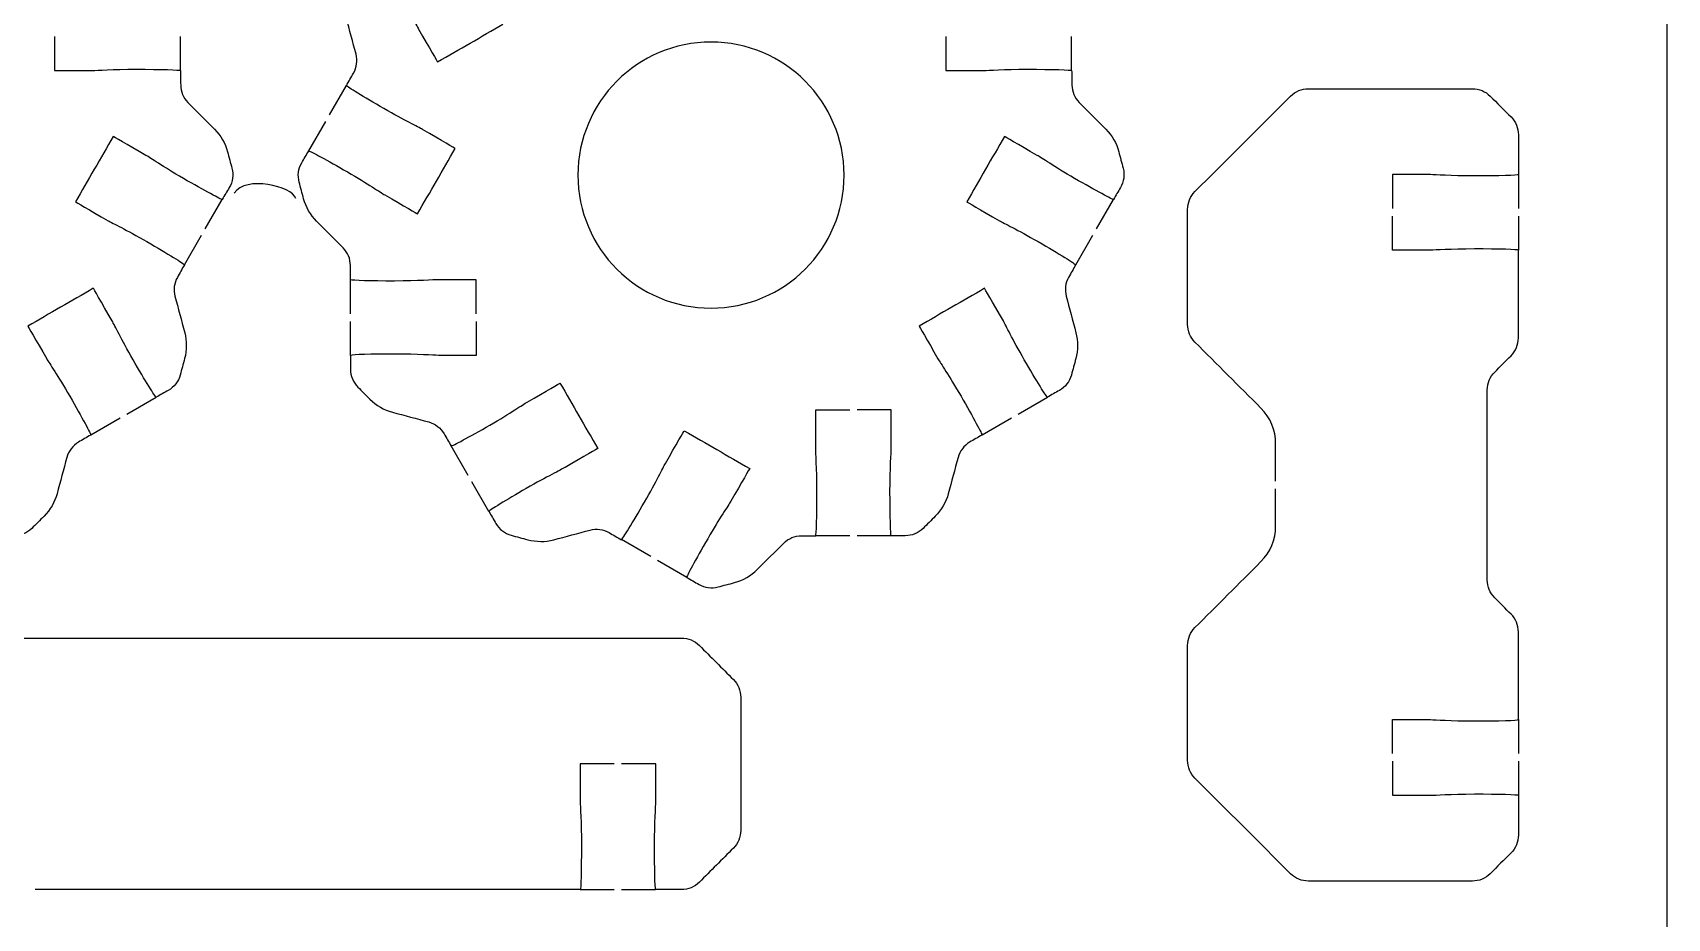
# Model space of a CAD drawing. Extents: x 0 to 400, y 230 to 450.
# Drawn here: x 200.1 to 265, y 370.4 to 405.6 of the extents above; entities that cross this region are included whole.
import ezdxf

# ---------------------------------------------------------------- set-up
doc = ezdxf.new("R2010")
doc.units = 0
doc.header["$MEASUREMENT"] = 0
doc.layers.add('DEFAULT', color=18, linetype='CONTINUOUS')

msp = doc.modelspace()

# ---------------------------------------------------------------- linework, layer by layer
at = {"layer": 'DEFAULT', "color": 1}
for points in [[(265, 242.147), (265, 437.847)], [(205.92, 404.105), (205.92, 405.453)], [(241.332, 404.105), (241.332, 405.453)], [(211.843, 402.334), (212.517, 403.506)], [(211.018, 400.906), (211.692, 402.077)], [(259.083, 399.962), (259.083, 398.611)], [(206.908, 397.812), (207.582, 398.98)], [(242.32, 397.812), (242.994, 398.98)], [(259.083, 398.311), (259.083, 396.96)], [(206.083, 396.383), (206.756, 397.551)], [(241.494, 396.383), (242.168, 397.551)], [(212.676, 394.432), (212.676, 395.783)], [(212.68, 392.781), (212.68, 394.132)], [(203.79, 390.442), (204.957, 391.116)], [(239.201, 390.442), (240.369, 391.116)], [(202.361, 389.617), (203.529, 390.291)], [(237.773, 389.617), (238.94, 390.291)], [(217.35, 388.008), (216.677, 389.179)], [(218.176, 386.579), (217.502, 387.747)], [(224.611, 384.78), (223.443, 385.458)], [(232.513, 385.609), (231.165, 385.609)], [(234.164, 385.609), (232.816, 385.609)], [(226.039, 383.955), (224.872, 384.632)], [(259.083, 378.301), (259.083, 376.95)], [(259.083, 376.65), (259.083, 375.299)], [(221.805, 371.547), (223.152, 371.547)], [(223.452, 371.547), (224.803, 371.547)]]:
    msp.add_lwpolyline(points, dxfattribs=at)
for points, knots in [([(217.671, 394.432), (217.671, 394.883), (217.671, 395.333), (217.671, 395.783), (217.172, 395.783), (216.672, 395.783), (216.172, 395.783), (215.96, 395.783), (215.389, 395.734), (214.422, 395.734), (213.502, 395.734), (212.747, 395.752), (212.676, 395.783), (212.676, 395.972), (212.676, 396.16), (212.676, 396.348), (212.676, 396.612), (212.57, 396.866), (212.387, 397.053), (212.035, 397.406), (211.684, 397.759), (211.332, 398.112), (211.085, 398.359), (210.909, 398.669), (210.817, 399.004), (210.758, 399.224), (210.699, 399.444), (210.641, 399.664), (210.57, 399.921), (210.605, 400.197), (210.739, 400.426), (210.832, 400.586), (210.925, 400.746), (211.018, 400.906), (211.085, 400.895), (211.752, 400.535), (212.553, 400.073), (213.389, 399.59), (213.861, 399.262), (214.045, 399.156), (214.8, 398.719), (215.343, 398.405), (215.343, 398.405), (215.843, 399.271), (216.343, 400.138), (216.842, 401.005), (216.842, 401.005), (216.303, 401.318), (215.544, 401.756), (215.361, 401.862), (214.842, 402.105), (214.006, 402.588), (213.191, 403.058), (212.542, 403.456), (212.517, 403.502), (212.611, 403.667), (212.705, 403.831), (212.8, 403.996), (212.93, 404.225), (212.965, 404.497), (212.898, 404.751), (212.77, 405.232), (212.642, 405.713), (212.514, 406.194), (212.426, 406.533), (212.426, 406.889), (212.517, 407.228), (212.576, 407.447), (212.635, 407.667), (212.694, 407.887), (212.761, 408.141), (212.93, 408.36), (213.159, 408.494), (213.319, 408.586), (213.479, 408.677), (213.639, 408.769), (213.685, 408.744), (214.084, 408.092), (214.553, 407.28), (215.036, 406.444), (215.28, 405.926), (215.385, 405.742), (215.823, 404.984), (216.137, 404.441), (216.137, 404.441), (217.003, 404.942), (217.87, 405.442), (218.737, 405.943), (218.737, 405.943), (218.423, 406.483), (217.985, 407.242), (217.88, 407.425), (217.551, 407.894), (217.068, 408.734), (216.585, 409.57), (216.211, 410.258), (216.236, 410.272), (216.399, 410.367), (216.562, 410.462), (216.726, 410.558), (216.955, 410.688), (217.121, 410.907), (217.192, 411.161), (217.321, 411.642), (217.45, 412.123), (217.58, 412.604), (217.671, 412.943), (217.848, 413.249), (218.095, 413.496), (218.256, 413.657), (218.417, 413.819), (218.578, 413.98), (218.765, 414.167), (219.019, 414.272), (219.287, 414.272), (219.472, 414.272), (219.656, 414.272), (219.841, 414.272), (219.869, 414.272), (219.89, 413.489), (219.89, 412.523), (219.89, 411.556), (219.841, 410.985), (219.841, 410.773), (219.841, 410.273), (219.841, 409.773), (219.841, 409.274), (220.291, 409.274), (220.742, 409.274), (221.192, 409.274)], [0, 0, 0, 0, 3.83, 3.83, 3.83, 8.08, 8.08, 8.08, 9.08, 9.08, 9.08, 10.08, 10.08, 10.08, 11.68, 11.68, 11.68, 12.68, 12.68, 12.68, 16.915576, 16.915576, 16.915576, 17.915576, 17.915576, 17.915576, 19.851267, 19.851267, 19.851267, 20.851267, 20.851267, 20.851267, 22.424067, 22.424067, 22.424067, 23.424067, 23.424067, 23.424067, 24.424067, 24.424067, 24.424067, 25.424067, 25.424067, 25.424067, 33.931675, 33.931675, 33.931675, 34.931675, 34.931675, 34.931675, 35.931675, 35.931675, 35.931675, 36.931675, 36.931675, 36.931675, 38.544127, 38.544127, 38.544127, 39.544127, 39.544127, 39.544127, 43.77688, 43.77688, 43.77688, 44.77688, 44.77688, 44.77688, 46.712571, 46.712571, 46.712571, 47.712571, 47.712571, 47.712571, 49.280372, 49.280372, 49.280372, 50.280372, 50.280372, 50.280372, 51.280372, 51.280372, 51.280372, 52.280372, 52.280372, 52.280372, 60.79298, 60.79298, 60.79298, 61.79298, 61.79298, 61.79298, 62.79298, 62.79298, 62.79298, 63.79298, 63.79298, 63.79298, 65.401769, 65.401769, 65.401769, 66.401769, 66.401769, 66.401769, 70.637108, 70.637108, 70.637108, 71.637108, 71.637108, 71.637108, 73.574581, 73.574581, 73.574581, 74.574581, 74.574581, 74.574581, 76.144581, 76.144581, 76.144581, 77.144581, 77.144581, 77.144581, 78.144581, 78.144581, 78.144581, 82.394581, 82.394581, 82.394581, 86.224581, 86.224581, 86.224581, 86.224581]), ([(200.922, 405.453), (200.922, 405.003), (200.922, 404.552), (200.922, 404.102), (201.421, 404.102), (201.921, 404.102), (202.421, 404.102), (202.633, 404.102), (203.204, 404.151), (204.171, 404.151), (205.137, 404.151), (205.92, 404.13), (205.92, 404.102), (205.924, 403.909), (205.927, 403.716), (205.931, 403.523), (205.935, 403.262), (206.037, 403.015), (206.22, 402.832), (206.573, 402.477), (206.926, 402.122), (207.279, 401.767), (207.526, 401.516), (207.705, 401.209), (207.794, 400.87), (207.851, 400.653), (207.909, 400.435), (207.967, 400.218), (208.037, 399.957), (207.998, 399.678), (207.861, 399.449), (207.768, 399.292), (207.675, 399.136), (207.582, 398.98), (207.568, 398.958), (206.876, 399.329), (206.04, 399.812), (205.204, 400.295), (204.735, 400.624), (204.552, 400.729), (203.793, 401.167), (203.25, 401.481), (203.25, 401.481), (202.75, 400.614), (202.25, 399.747), (201.751, 398.881), (201.751, 398.881), (202.29, 398.567), (203.049, 398.129), (203.232, 398.024), (203.751, 397.784), (204.59, 397.3), (205.419, 396.821), (206.079, 396.411), (206.079, 396.38), (205.986, 396.213), (205.893, 396.046), (205.8, 395.879), (205.67, 395.653), (205.638, 395.385), (205.705, 395.134), (205.833, 394.65), (205.962, 394.165), (206.09, 393.681), (206.178, 393.346), (206.178, 392.989), (206.086, 392.651), (206.027, 392.433), (205.969, 392.216), (205.91, 391.998), (205.839, 391.741), (205.67, 391.518), (205.437, 391.388), (205.277, 391.297), (205.117, 391.207), (204.957, 391.116), (204.926, 391.116), (204.52, 391.776), (204.04, 392.605), (203.557, 393.444), (203.313, 393.963), (203.208, 394.147), (202.77, 394.905), (202.46, 395.445), (202.46, 395.445), (201.593, 394.944), (200.726, 394.443), (199.86, 393.942), (199.86, 393.942), (200.17, 393.402), (200.608, 392.644), (200.713, 392.46), (201.041, 391.991), (201.525, 391.155), (202.008, 390.315), (202.382, 389.627), (202.357, 389.613), (202.194, 389.518), (202.03, 389.423), (201.867, 389.328), (201.641, 389.194), (201.475, 388.978), (201.408, 388.724), (201.279, 388.243), (201.15, 387.762), (201.02, 387.281), (200.929, 386.943), (200.749, 386.632), (200.502, 386.385), (200.339, 386.224), (200.177, 386.063), (200.015, 385.902), (199.828, 385.715), (199.574, 385.609), (199.309, 385.609), (199.124, 385.609), (198.938, 385.609), (198.752, 385.609), (198.724, 385.609), (198.703, 386.396), (198.703, 387.363), (198.703, 388.329), (198.752, 388.901), (198.752, 389.112), (198.752, 389.613), (198.752, 390.114), (198.752, 390.615), (198.303, 390.615), (197.854, 390.615), (197.404, 390.615)], [0, 0, 0, 0, 3.83, 3.83, 3.83, 8.08, 8.08, 8.08, 9.08, 9.08, 9.08, 10.08, 10.08, 10.08, 11.720274, 11.720274, 11.720274, 12.720274, 12.720274, 12.720274, 16.977081, 16.977081, 16.977081, 17.977081, 17.977081, 17.977081, 19.890873, 19.890873, 19.890873, 20.890873, 20.890873, 20.890873, 22.437805, 22.437805, 22.437805, 23.437805, 23.437805, 23.437805, 24.437805, 24.437805, 24.437805, 25.437805, 25.437805, 25.437805, 33.945414, 33.945414, 33.945414, 34.945414, 34.945414, 34.945414, 35.945414, 35.945414, 35.945414, 36.945414, 36.945414, 36.945414, 38.570375, 38.570375, 38.570375, 39.570375, 39.570375, 39.570375, 43.832124, 43.832124, 43.832124, 44.832124, 44.832124, 44.832124, 46.7485, 46.7485, 46.7485, 47.7485, 47.7485, 47.7485, 49.31135, 49.31135, 49.31135, 50.31135, 50.31135, 50.31135, 51.31135, 51.31135, 51.31135, 52.31135, 52.31135, 52.31135, 60.823959, 60.823959, 60.823959, 61.823959, 61.823959, 61.823959, 62.823959, 62.823959, 62.823959, 63.823959, 63.823959, 63.823959, 65.432747, 65.432747, 65.432747, 66.432747, 66.432747, 66.432747, 70.668086, 70.668086, 70.668086, 71.668086, 71.668086, 71.668086, 73.612643, 73.612643, 73.612643, 74.612643, 74.612643, 74.612643, 76.192643, 76.192643, 76.192643, 77.192643, 77.192643, 77.192643, 78.192643, 78.192643, 78.192643, 82.452643, 82.452643, 82.452643, 86.272643, 86.272643, 86.272643, 86.272643]), ([(236.333, 405.453), (236.333, 405.003), (236.333, 404.552), (236.333, 404.102), (236.833, 404.102), (237.333, 404.102), (237.833, 404.102), (238.044, 404.102), (238.616, 404.151), (239.582, 404.151), (240.549, 404.151), (241.332, 404.13), (241.332, 404.102), (241.336, 403.909), (241.339, 403.716), (241.343, 403.523), (241.346, 403.262), (241.449, 403.015), (241.632, 402.832), (241.985, 402.477), (242.338, 402.122), (242.69, 401.767), (242.937, 401.516), (243.117, 401.209), (243.205, 400.87), (243.263, 400.653), (243.321, 400.435), (243.378, 400.218), (243.449, 399.957), (243.41, 399.678), (243.272, 399.449), (243.18, 399.292), (243.087, 399.136), (242.994, 398.98), (242.98, 398.958), (242.288, 399.329), (241.452, 399.812), (240.616, 400.295), (240.147, 400.624), (239.963, 400.729), (239.205, 401.167), (238.662, 401.481), (238.662, 401.481), (238.162, 400.614), (237.662, 399.747), (237.162, 398.881), (237.162, 398.881), (237.702, 398.567), (238.461, 398.129), (238.644, 398.024), (239.163, 397.784), (240.002, 397.3), (240.831, 396.821), (241.491, 396.411), (241.491, 396.38), (241.398, 396.213), (241.305, 396.046), (241.212, 395.879), (241.082, 395.653), (241.05, 395.385), (241.117, 395.134), (241.245, 394.65), (241.373, 394.165), (241.502, 393.681), (241.59, 393.346), (241.59, 392.989), (241.498, 392.651), (241.439, 392.433), (241.38, 392.216), (241.322, 391.998), (241.251, 391.741), (241.082, 391.518), (240.849, 391.388), (240.689, 391.297), (240.529, 391.207), (240.369, 391.116), (240.337, 391.116), (239.932, 391.776), (239.452, 392.605), (238.969, 393.444), (238.725, 393.963), (238.619, 394.147), (238.182, 394.905), (237.871, 395.445), (237.871, 395.445), (237.005, 394.944), (236.138, 394.443), (235.271, 393.942), (235.271, 393.942), (235.582, 393.402), (236.019, 392.644), (236.125, 392.46), (236.453, 391.991), (236.937, 391.155), (237.42, 390.315), (237.794, 389.627), (237.769, 389.613), (237.606, 389.518), (237.442, 389.423), (237.279, 389.328), (237.053, 389.194), (236.887, 388.978), (236.82, 388.724), (236.691, 388.243), (236.561, 387.762), (236.432, 387.281), (236.34, 386.943), (236.16, 386.632), (235.914, 386.385), (235.751, 386.224), (235.589, 386.063), (235.427, 385.902), (235.24, 385.715), (234.986, 385.609), (234.721, 385.609), (234.535, 385.609), (234.35, 385.609), (234.164, 385.609), (234.136, 385.609), (234.114, 386.396), (234.114, 387.363), (234.114, 388.329), (234.164, 388.901), (234.164, 389.112), (234.164, 389.613), (234.164, 390.114), (234.164, 390.615), (233.715, 390.615), (233.265, 390.615), (232.816, 390.615)], [0, 0, 0, 0, 3.83, 3.83, 3.83, 8.08, 8.08, 8.08, 9.08, 9.08, 9.08, 10.08, 10.08, 10.08, 11.720274, 11.720274, 11.720274, 12.720274, 12.720274, 12.720274, 16.977081, 16.977081, 16.977081, 17.977081, 17.977081, 17.977081, 19.890873, 19.890873, 19.890873, 20.890873, 20.890873, 20.890873, 22.437805, 22.437805, 22.437805, 23.437805, 23.437805, 23.437805, 24.437805, 24.437805, 24.437805, 25.437805, 25.437805, 25.437805, 33.945414, 33.945414, 33.945414, 34.945414, 34.945414, 34.945414, 35.945414, 35.945414, 35.945414, 36.945414, 36.945414, 36.945414, 38.570375, 38.570375, 38.570375, 39.570375, 39.570375, 39.570375, 43.832124, 43.832124, 43.832124, 44.832124, 44.832124, 44.832124, 46.7485, 46.7485, 46.7485, 47.7485, 47.7485, 47.7485, 49.31135, 49.31135, 49.31135, 50.31135, 50.31135, 50.31135, 51.31135, 51.31135, 51.31135, 52.31135, 52.31135, 52.31135, 60.823959, 60.823959, 60.823959, 61.823959, 61.823959, 61.823959, 62.823959, 62.823959, 62.823959, 63.823959, 63.823959, 63.823959, 65.432747, 65.432747, 65.432747, 66.432747, 66.432747, 66.432747, 70.668086, 70.668086, 70.668086, 71.668086, 71.668086, 71.668086, 73.612643, 73.612643, 73.612643, 74.612643, 74.612643, 74.612643, 76.192643, 76.192643, 76.192643, 77.192643, 77.192643, 77.192643, 78.192643, 78.192643, 78.192643, 82.452643, 82.452643, 82.452643, 86.272643, 86.272643, 86.272643, 86.272643]), ([(221.715, 399.943), (221.715, 402.864), (224.082, 405.231), (227.003, 405.231), (229.924, 405.231), (232.291, 402.864), (232.291, 399.943), (232.291, 397.022), (229.924, 394.659), (227.003, 394.659), (224.082, 394.659), (221.715, 397.022), (221.715, 399.943)], [1, 1, 1, 1, 2, 2, 2, 3, 3, 3, 4, 4, 4, 5, 5, 5, 5]), ([(249.438, 387.78), (249.438, 388.276), (249.438, 388.773), (249.438, 389.269), (249.438, 389.798), (249.227, 390.31), (248.853, 390.684), (247.979, 391.557), (247.105, 392.431), (246.232, 393.305), (246.045, 393.492), (245.939, 393.746), (245.939, 394.01), (245.939, 395.533), (245.939, 397.056), (245.939, 398.579), (245.939, 398.847), (246.045, 399.101), (246.232, 399.288), (247.498, 400.553), (248.764, 401.818), (250.031, 403.084), (250.218, 403.271), (250.472, 403.377), (250.736, 403.377), (252.91, 403.377), (255.083, 403.377), (257.256, 403.377), (257.52, 403.377), (257.774, 403.271), (257.961, 403.084), (258.238, 402.807), (258.514, 402.531), (258.79, 402.255), (258.977, 402.068), (259.083, 401.814), (259.083, 401.546), (259.083, 401.018), (259.083, 400.49), (259.083, 399.962), (259.083, 399.933), (258.3, 399.912), (257.333, 399.912), (256.367, 399.912), (255.795, 399.962), (255.584, 399.962), (255.084, 399.962), (254.584, 399.962), (254.084, 399.962), (254.084, 399.511), (254.084, 399.061), (254.084, 398.611)], [0, 0, 0, 0, 4.22, 4.22, 4.22, 5.22, 5.22, 5.22, 15.727607, 15.727607, 15.727607, 16.727607, 16.727607, 16.727607, 29.677607, 29.677607, 29.677607, 30.677607, 30.677607, 30.677607, 45.901617, 45.901617, 45.901617, 46.901617, 46.901617, 46.901617, 65.381617, 65.381617, 65.381617, 66.381617, 66.381617, 66.381617, 69.705019, 69.705019, 69.705019, 70.705019, 70.705019, 70.705019, 75.195019, 75.195019, 75.195019, 76.195019, 76.195019, 76.195019, 77.195019, 77.195019, 77.195019, 81.445019, 81.445019, 81.445019, 85.275019, 85.275019, 85.275019, 85.275019]), ([(254.084, 376.95), (254.084, 377.4), (254.084, 377.851), (254.084, 378.301), (254.584, 378.301), (255.084, 378.301), (255.584, 378.301), (255.795, 378.301), (256.367, 378.252), (257.333, 378.252), (258.3, 378.252), (259.083, 378.273), (259.083, 378.301), (259.083, 379.463), (259.083, 380.625), (259.083, 381.787), (259.083, 382.055), (258.977, 382.309), (258.79, 382.496), (258.574, 382.712), (258.358, 382.928), (258.141, 383.145), (257.954, 383.332), (257.848, 383.586), (257.848, 383.85), (257.848, 386.369), (257.848, 388.888), (257.848, 391.407), (257.848, 391.675), (257.954, 391.929), (258.141, 392.116), (258.358, 392.332), (258.574, 392.549), (258.79, 392.765), (258.977, 392.952), (259.083, 393.206), (259.083, 393.471), (259.083, 394.634), (259.083, 395.797), (259.083, 396.96), (259.083, 396.988), (258.3, 397.009), (257.333, 397.009), (256.367, 397.009), (255.795, 396.96), (255.584, 396.96), (255.084, 396.96), (254.584, 396.96), (254.084, 396.96), (254.084, 397.41), (254.084, 397.86), (254.084, 398.311)], [0, 0, 0, 0, 3.83, 3.83, 3.83, 8.08, 8.08, 8.08, 9.08, 9.08, 9.08, 10.08, 10.08, 10.08, 19.96, 19.96, 19.96, 20.96, 20.96, 20.96, 23.562153, 23.562153, 23.562153, 24.562153, 24.562153, 24.562153, 45.982153, 45.982153, 45.982153, 46.982153, 46.982153, 46.982153, 49.584306, 49.584306, 49.584306, 50.584306, 50.584306, 50.584306, 60.474306, 60.474306, 60.474306, 61.474306, 61.474306, 61.474306, 62.474306, 62.474306, 62.474306, 66.724306, 66.724306, 66.724306, 70.554306, 70.554306, 70.554306, 70.554306]), ([(217.671, 394.132), (217.671, 393.682), (217.671, 393.232), (217.671, 392.781), (217.172, 392.781), (216.672, 392.781), (216.172, 392.781), (215.96, 392.781), (215.389, 392.831), (214.422, 392.831), (213.512, 392.831), (212.764, 392.813), (212.68, 392.781), (212.68, 392.597), (212.68, 392.412), (212.68, 392.227), (212.676, 391.963), (212.782, 391.705), (212.972, 391.518), (213.132, 391.357), (213.292, 391.196), (213.452, 391.035), (213.699, 390.788), (214.01, 390.612), (214.345, 390.52), (214.826, 390.391), (215.307, 390.261), (215.788, 390.132), (216.045, 390.061), (216.26, 389.896), (216.394, 389.666), (216.488, 389.503), (216.582, 389.339), (216.677, 389.176), (216.729, 389.176), (217.4, 389.539), (218.215, 390.008), (219.051, 390.492), (219.52, 390.82), (219.703, 390.926), (220.462, 391.363), (221.002, 391.677), (221.002, 391.677), (221.503, 390.81), (222.003, 389.944), (222.504, 389.077), (222.504, 389.077), (221.961, 388.763), (221.206, 388.326), (221.023, 388.22), (220.501, 387.976), (219.665, 387.493), (218.853, 387.024), (218.204, 386.625), (218.176, 386.579), (218.27, 386.418), (218.364, 386.257), (218.458, 386.096), (218.589, 385.867), (218.807, 385.697), (219.061, 385.63), (219.281, 385.572), (219.501, 385.513), (219.721, 385.454), (220.06, 385.362), (220.416, 385.362), (220.755, 385.451), (221.236, 385.579), (221.717, 385.707), (222.198, 385.835), (222.455, 385.902), (222.727, 385.867), (222.952, 385.736), (223.116, 385.642), (223.279, 385.548), (223.443, 385.454), (223.489, 385.482), (223.891, 386.131), (224.36, 386.946), (224.843, 387.782), (225.083, 388.301), (225.189, 388.484), (225.627, 389.243), (225.94, 389.783), (225.94, 389.783), (226.807, 389.283), (227.674, 388.783), (228.54, 388.283), (228.54, 388.283), (228.226, 387.74), (227.789, 386.985), (227.683, 386.802), (227.355, 386.329), (226.872, 385.493), (226.389, 384.657), (226.015, 383.969), (226.039, 383.955), (226.202, 383.862), (226.364, 383.769), (226.526, 383.676), (226.755, 383.542), (227.027, 383.507), (227.281, 383.574), (227.501, 383.633), (227.721, 383.691), (227.941, 383.75), (228.279, 383.842), (228.586, 384.018), (228.837, 384.265), (229.19, 384.617), (229.542, 384.968), (229.895, 385.32), (230.082, 385.507), (230.336, 385.609), (230.601, 385.609), (230.788, 385.609), (230.975, 385.609), (231.162, 385.609), (231.19, 385.609), (231.211, 386.396), (231.211, 387.363), (231.211, 388.329), (231.162, 388.901), (231.162, 389.112), (231.162, 389.613), (231.162, 390.114), (231.162, 390.615), (231.612, 390.615), (232.062, 390.615), (232.513, 390.615)], [0, 0, 0, 0, 3.83, 3.83, 3.83, 8.08, 8.08, 8.08, 9.08, 9.08, 9.08, 10.08, 10.08, 10.08, 11.65, 11.65, 11.65, 12.65, 12.65, 12.65, 14.580414, 14.580414, 14.580414, 15.580414, 15.580414, 15.580414, 19.815754, 19.815754, 19.815754, 20.815754, 20.815754, 20.815754, 22.419531, 22.419531, 22.419531, 23.419531, 23.419531, 23.419531, 24.419531, 24.419531, 24.419531, 25.419531, 25.419531, 25.419531, 33.932139, 33.932139, 33.932139, 34.932139, 34.932139, 34.932139, 35.932139, 35.932139, 35.932139, 36.932139, 36.932139, 36.932139, 38.518613, 38.518613, 38.518613, 39.518613, 39.518613, 39.518613, 41.454304, 41.454304, 41.454304, 42.454304, 42.454304, 42.454304, 46.687057, 46.687057, 46.687057, 47.687057, 47.687057, 47.687057, 49.290834, 49.290834, 49.290834, 50.290834, 50.290834, 50.290834, 51.290834, 51.290834, 51.290834, 52.290834, 52.290834, 52.290834, 60.798443, 60.798443, 60.798443, 61.798443, 61.798443, 61.798443, 62.798443, 62.798443, 62.798443, 63.798443, 63.798443, 63.798443, 65.388568, 65.388568, 65.388568, 66.388568, 66.388568, 66.388568, 68.324259, 68.324259, 68.324259, 69.324259, 69.324259, 69.324259, 73.559835, 73.559835, 73.559835, 74.559835, 74.559835, 74.559835, 76.149835, 76.149835, 76.149835, 77.149835, 77.149835, 77.149835, 78.149835, 78.149835, 78.149835, 82.409835, 82.409835, 82.409835, 86.239835, 86.239835, 86.239835, 86.239835]), ([(254.084, 376.65), (254.084, 376.2), (254.084, 375.749), (254.084, 375.299), (254.584, 375.299), (255.084, 375.299), (255.584, 375.299), (255.795, 375.299), (256.367, 375.348), (257.333, 375.348), (258.3, 375.348), (259.083, 375.327), (259.083, 375.299), (259.083, 374.77), (259.083, 374.241), (259.083, 373.711), (259.083, 373.447), (258.977, 373.193), (258.79, 373.006), (258.514, 372.73), (258.238, 372.453), (257.961, 372.177), (257.774, 371.99), (257.52, 371.884), (257.256, 371.884), (255.084, 371.884), (252.912, 371.884), (250.74, 371.884), (250.472, 371.884), (250.218, 371.99), (250.031, 372.177), (248.764, 373.443), (247.498, 374.71), (246.232, 375.976), (246.045, 376.163), (245.939, 376.417), (245.939, 376.682), (245.939, 378.205), (245.939, 379.728), (245.939, 381.25), (245.939, 381.518), (246.045, 381.772), (246.232, 381.959), (247.105, 382.833), (247.979, 383.707), (248.853, 384.581), (249.227, 384.954), (249.438, 385.462), (249.438, 385.995), (249.438, 386.49), (249.438, 386.985), (249.438, 387.48)], [0, 0, 0, 0, 3.83, 3.83, 3.83, 8.08, 8.08, 8.08, 9.08, 9.08, 9.08, 10.08, 10.08, 10.08, 14.58, 14.58, 14.58, 15.58, 15.58, 15.58, 18.903402, 18.903402, 18.903402, 19.903402, 19.903402, 19.903402, 38.373402, 38.373402, 38.373402, 39.373402, 39.373402, 39.373402, 54.604482, 54.604482, 54.604482, 55.604482, 55.604482, 55.604482, 68.554482, 68.554482, 68.554482, 69.554482, 69.554482, 69.554482, 80.062089, 80.062089, 80.062089, 81.062089, 81.062089, 81.062089, 85.272089, 85.272089, 85.272089, 85.272089]), ([(176.547, 376.546), (176.096, 376.546), (175.646, 376.546), (175.196, 376.546), (175.196, 376.046), (175.196, 375.546), (175.196, 375.046), (175.196, 374.835), (175.245, 374.263), (175.245, 373.297), (175.245, 372.33), (175.224, 371.547), (175.196, 371.547), (174.855, 371.547), (174.514, 371.547), (174.173, 371.547), (173.908, 371.547), (173.654, 371.653), (173.467, 371.84), (173.015, 372.291), (172.564, 372.743), (172.112, 373.194), (171.925, 373.381), (171.819, 373.635), (171.819, 373.903), (171.819, 375.666), (171.819, 377.429), (171.819, 379.192), (171.819, 379.456), (171.925, 379.71), (172.112, 379.897), (172.564, 380.349), (173.015, 380.8), (173.467, 381.252), (173.654, 381.439), (173.908, 381.545), (174.173, 381.545), (191.392, 381.545), (208.611, 381.545), (225.83, 381.545), (226.094, 381.545), (226.352, 381.439), (226.539, 381.252), (226.989, 380.8), (227.44, 380.349), (227.89, 379.897), (228.077, 379.71), (228.183, 379.456), (228.183, 379.192), (228.183, 377.428), (228.183, 375.664), (228.183, 373.9), (228.183, 373.635), (228.077, 373.381), (227.89, 373.194), (227.44, 372.743), (226.989, 372.291), (226.539, 371.84), (226.352, 371.653), (226.094, 371.547), (225.83, 371.547), (225.489, 371.547), (225.148, 371.547), (224.807, 371.547), (224.807, 371.547), (224.803, 371.55), (224.803, 371.557), (224.775, 371.646), (224.757, 372.39), (224.757, 373.297), (224.757, 374.263), (224.807, 374.835), (224.807, 375.046), (224.807, 375.546), (224.807, 376.046), (224.807, 376.546), (224.355, 376.546), (223.904, 376.546), (223.452, 376.546)], [0, 0, 0, 0, 3.83, 3.83, 3.83, 8.08, 8.08, 8.08, 9.08, 9.08, 9.08, 10.08, 10.08, 10.08, 12.98, 12.98, 12.98, 13.98, 13.98, 13.98, 19.41058, 19.41058, 19.41058, 20.41058, 20.41058, 20.41058, 35.40058, 35.40058, 35.40058, 36.40058, 36.40058, 36.40058, 41.83116, 41.83116, 41.83116, 42.83116, 42.83116, 42.83116, 189.26116, 189.26116, 189.26116, 190.26116, 190.26116, 190.26116, 195.684674, 195.684674, 195.684674, 196.684674, 196.684674, 196.684674, 211.684674, 211.684674, 211.684674, 212.684674, 212.684674, 212.684674, 218.108187, 218.108187, 218.108187, 219.108187, 219.108187, 219.108187, 222.008187, 222.008187, 222.008187, 223.008187, 223.008187, 223.008187, 224.008187, 224.008187, 224.008187, 225.008187, 225.008187, 225.008187, 229.258187, 229.258187, 229.258187, 233.098187, 233.098187, 233.098187, 233.098187]), ([(223.152, 376.546), (222.703, 376.546), (222.254, 376.546), (221.805, 376.546), (221.805, 376.046), (221.805, 375.546), (221.805, 375.046), (221.805, 374.835), (221.854, 374.263), (221.854, 373.297), (221.854, 372.33), (221.833, 371.547), (221.805, 371.547), (214.587, 371.547), (207.369, 371.547), (200.151, 371.547)], [0, 0, 0, 0, 3.82, 3.82, 3.82, 8.07, 8.07, 8.07, 9.07, 9.07, 9.07, 10.07, 10.07, 10.07, 71.45, 71.45, 71.45, 71.45])]:
    msp.add_open_spline(points, degree=3, knots=knots, dxfattribs=at)
msp.add_open_spline([(210.5, 399.017), (210.371, 399.504), (208.508, 399.936), (208.059, 399.23)], degree=3, dxfattribs=at)

doc.saveas('drawing.dxf')
